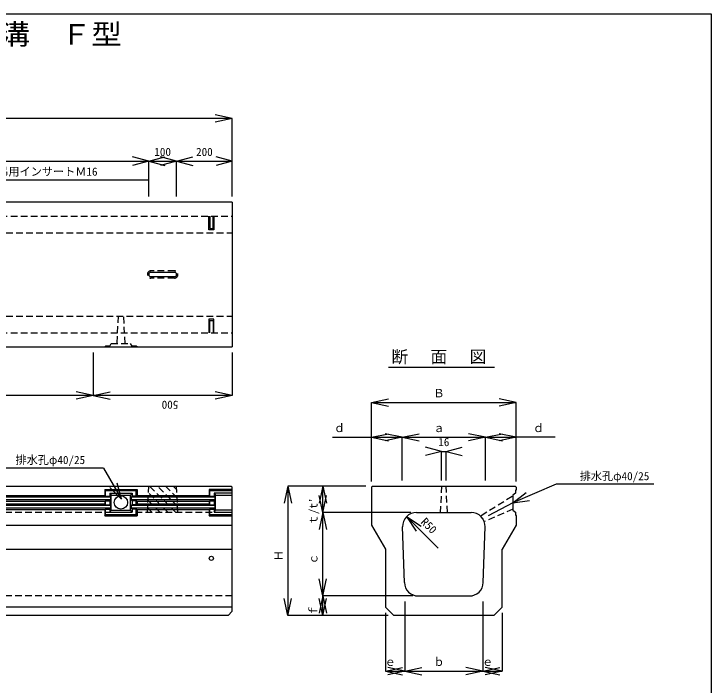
# Model space of a CAD drawing. Units: millimetres, scale not verified. Extents: x -2700 to 2700, y -1900 to 1800.
# Drawn here: x 196 to 2700, y -611 to 1800 of the extents above; entities that cross this region are included whole.
import ezdxf
from ezdxf.enums import TextEntityAlignment as Align

# ---------------------------------------------------------------- set-up
doc = ezdxf.new("R2010")
doc.units = ezdxf.units.MM
doc.header["$LTSCALE"] = 20
doc.linetypes.add('CHAIN1', pattern=[8, 5, -1, 1, -1])
doc.linetypes.add('DASHED1', pattern=[1.8, 1.2, -0.6])
for name, color, linetype in [('0-1_1', 3, 'Continuous'), ('0-2_2', 4, 'Continuous'), ('F-0_240', 2, 'Continuous')]:
    doc.layers.add(name, color=color, linetype=linetype)
doc.styles.add('ＭＳ ゴシック', font='')
doc.styles.get('ＭＳ ゴシック').set_extended_font_data('MS Gothic')

msp = doc.modelspace()

# ---------------------------------------------------------------- linework, layer by layer
at = {"layer": '0-1_1'}
for p, q in [((980, 1124.05), (-1020, 1124.05)), ((980, 1124.05), (980, 604.05)), ((687.95, 872.05), (772, 872.05)), ((772, 856.05), (687.95, 856.05)), ((-1020, 604.05), (980, 604.05)), ((-1016, 104.05), (976, 104.05)), ((976, 104.05), (980, 100.05)), ((1480, 100.05), (1483.92, 103.98)), ((1483.92, 103.98), (1996, 103.98)), ((2000, 100.05), (1996, 104.05)), ((2000, 100.05), (1996, 104.05)), ((522, 91.05), (525, 88.05)), ((522, 91.05), (522, 69.05)), ((522, 91.05), (638, 91.05)), ((525, 67.05), (525, 88.05)), ((525, 88.05), (635, 88.05)), ((540, 78.05), (545, 71.05)), ((540, 78.05), (540, 67.05)), ((540, 78.05), (620, 78.05)), ((620, 78.05), (615, 71.05)), ((620, 78.05), (620, 67.05)), ((638, 91.05), (635, 88.05)), ((635, 67.05), (635, 88.05)), ((638, 91.05), (638, 69.05)), ((980, 91.05), (897, 91.05)), ((897, 91.05), (900, 88.05)), ((897, 91.05), (897, 69.05)), ((900, 88.05), (980, 88.05)), ((900, 67.05), (900, 88.05)), ((980, 78.05), (915, 78.05)), ((915, 78.05), (920, 71.05)), ((915, 78.05), (915, 67.05)), ((980, -345.95), (980, 100.05)), ((1480, 100.05), (1480, -35.95)), ((2000, 91.05), (1997, 88.05)), ((2000, 100.05), (2000, 91.05)), ((543, 64.05), (-583, 64.05)), ((543, 54.05), (-583, 54.05)), ((522, 69.05), (-562, 69.05)), ((522, 49.05), (525, 51.05)), ((525, 51.05), (540, 51.05)), ((525, 37.05), (525, 51.05)), ((540, 51.05), (543, 54.05)), ((540, 51.05), (540, 37.05)), ((543, 64.05), (543, 54.05)), ((545, 17.05), (545, 71.05)), ((545, 71.05), (615, 71.05)), ((615, 17.05), (615, 71.05)), ((617, 64.05), (617, 54.05)), ((918, 64.05), (617, 64.05)), ((620, 51.05), (617, 54.05)), ((918, 54.05), (617, 54.05)), ((635, 51.05), (620, 51.05)), ((620, 51.05), (620, 37.05)), ((638, 49.05), (635, 51.05)), ((635, 37.05), (635, 51.05)), ((897, 69.05), (638, 69.05)), ((897, 49.05), (900, 51.05)), ((900, 51.05), (915, 51.05)), ((900, 37.05), (900, 51.05)), ((915, 51.05), (918, 54.05)), ((915, 51.05), (915, 37.05)), ((918, 64.05), (918, 54.05)), ((543, 34.05), (-583, 34.05)), ((522, 49.05), (-562, 49.05)), ((522, 39.05), (-562, 39.05)), ((522, 49.05), (522, 39.05)), ((543, 34.05), (543, 24.05)), ((617, 34.05), (617, 24.05)), ((918, 34.05), (617, 34.05)), ((638, 49.05), (638, 39.05)), ((897, 49.05), (638, 49.05)), ((897, 39.05), (638, 39.05)), ((897, 49.05), (897, 39.05)), ((918, 34.05), (918, 24.05)), ((543, 24.05), (-583, 24.05)), ((522, 19.05), (-562, 19.05)), ((522, 19.05), (522, -2.95)), ((522, -2.95), (525, 0.05)), ((525, 0.05), (525, 21.05)), ((635, 0.05), (525, 0.05)), ((540, 21.05), (540, 10.05)), ((540, 10.05), (545, 17.05)), ((540, 10.05), (620, 10.05)), ((545, 17.05), (615, 17.05)), ((620, 10.05), (615, 17.05)), ((918, 24.05), (617, 24.05)), ((620, 21.05), (620, 10.05)), ((635, 0.05), (635, 21.05)), ((638, -2.95), (635, 0.05)), ((638, 19.05), (638, -2.95)), ((897, 19.05), (638, 19.05)), ((897, 19.05), (897, -2.95)), ((897, -2.95), (900, 0.05)), ((900, 0.05), (900, 21.05)), ((980, 0.05), (900, 0.05)), ((915, 21.05), (915, 10.05)), ((915, 10.05), (920, 17.05)), ((915, 10.05), (980, 10.05)), ((1641.7, 9.05), (1838.31, 9.05)), ((522, -2.95), (638, -2.95)), ((897, -2.95), (980, -2.95)), ((-1020, -35.95), (980, -35.95)), ((1598.39, -242.61), (1591.72, -42.61)), ((1881.61, -242.61), (1888.28, -42.61)), ((2000, -35.95), (1950, -122.55)), ((40, -122.55), (980, -122.55)), ((1950, -330.95), (1950, -122.55)), ((1648.36, -290.95), (1831.64, -290.95)), ((980, -330.95), (-1020, -330.95)), ((965, -360.95), (980, -345.95)), ((1560, -360.95), (1530, -330.95)), ((1920, -360.95), (1950, -330.95)), ((965, -360.95), (-1005, -360.95)), ((1920, -360.95), (1560, -360.95))]:
    msp.add_line(p, q, dxfattribs=at)
at = {"layer": '0-1_1', "linetype": 'DASHED1'}
for p, q in [((40, 1074.05), (980, 1074.05)), ((-1020, 1014.05), (980, 1014.05)), ((772, 877.05), (687.97, 877.05)), ((772, 851.05), (687.97, 851.05)), ((-1020, 714.05), (980, 714.05)), ((570, 714.05), (565, 616.05)), ((595, 616.05), (590, 714.05)), ((40, 654.05), (980, 654.05)), ((522, 604.05), (525, 607.05)), ((540, 607.05), (525, 607.05)), ((620, 607.05), (615, 616.05)), ((675, 9.05), (680, 104.05)), ((777.5, 9.05), (682.5, 104.05)), ((783.85, 30.99), (710.79, 104.05)), ((782.27, 60.85), (739.07, 104.05)), ((780.7, 90.7), (767.35, 104.05)), ((785, 9.05), (780, 104.05)), ((1732, 104.05), (1727, 9.05)), ((1753, 9.05), (1748, 104.05)), ((749.22, 9.05), (678.71, 79.56)), ((720.93, 9.05), (677.3, 52.69)), ((1873.84, -1.76), (1988, 68.98)), ((692.65, 9.05), (675.88, 25.82)), ((980, 9.05), (-1014, 9.05)), ((1988, 20.93), (1885.46, -23.9)), ((980, -290.95), (-1020, -290.95))]:
    msp.add_line(p, q, dxfattribs=at)
at = {"layer": '0-1_1', "color": 7}
for p, q in [((911, 1029.05), (911, 1074.05)), ((911, 699.05), (911, 654.05))]:
    msp.add_line(p, q, dxfattribs=at)
at = {"layer": '0-1_1', "color": 7, "linetype": 'CHAIN1'}
msp.add_line((1988, 44.05), (1879.65, -12.83), dxfattribs=at)
at = {"layer": '0-1_1', "color": 7}
for points in [[(914, 1074.05), (914, 1024.05), (896, 1024.05), (896, 1074.05)], [(899, 1074.05), (899, 1029.05), (911, 1029.05)], [(914, 654.05), (914, 704.05), (896, 704.05), (896, 654.05)], [(899, 654.05), (899, 699.05), (911, 699.05)]]:
    msp.add_lwpolyline(points, dxfattribs=at)
at = {"layer": '0-1_1', "linetype": 'DASHED1'}
for points in [[(540, 607.05), (545, 616.05), (615, 616.05)], [(638, 604.05), (635, 607.05), (620, 607.05)]]:
    msp.add_lwpolyline(points, dxfattribs=at)
at = {"layer": '0-1_1'}
for points in [[(1997, 88.05), (1997, 78.05), (1988, 71.05)], [(522, 69.05), (525, 67.05), (540, 67.05), (543, 64.05)], [(638, 69.05), (635, 67.05), (620, 67.05), (617, 64.05)], [(897, 69.05), (900, 67.05), (915, 67.05), (918, 64.05)], [(980, 17.05), (920, 17.05), (920, 71.05), (980, 71.05)], [(1988, 71.05), (1988, 17.05), (1997, 10.05)], [(522, 39.05), (525, 37.05), (540, 37.05), (543, 34.05)], [(638, 39.05), (635, 37.05), (620, 37.05), (617, 34.05)], [(897, 39.05), (900, 37.05), (915, 37.05), (918, 34.05)], [(522, 19.05), (525, 21.05), (540, 21.05), (543, 24.05)], [(638, 19.05), (635, 21.05), (620, 21.05), (617, 24.05)], [(897, 19.05), (900, 21.05), (915, 21.05), (918, 24.05)], [(1997, 10.05), (1997, 0.05), (2000, -2.95), (2000, -35.95)], [(1480, -35.95), (1530, -122.55), (1530, -330.95)]]:
    msp.add_lwpolyline(points, dxfattribs=at)
msp.add_circle((580, 44.96), 24.02, dxfattribs=at)
at = {"layer": '0-1_1', "color": 7}
msp.add_circle((905, -155.95), 7.5, dxfattribs=at)
at = {"layer": '0-1_1', "linetype": 'DASHED1'}
for centre, start, end in [((688, 864.05), 90, 269.86347), ((772, 864.05), 270, 90)]:
    msp.add_arc(centre, 13, start, end, dxfattribs=at)
at = {"layer": '0-1_1'}
for centre, radius, start, end in [((688, 864.05), 8, 90.32647, 269.67353), ((772, 864.05), 8, 270, 90), ((1641.7, -40.95), 50, 90, 181.90916), ((1838.31, -40.95), 50, 358.09085, 90), ((1648.36, -240.95), 50, 181.90916, 270), ((1831.64, -240.95), 50, 270, 358.09085)]:
    msp.add_arc(centre, radius, start, end, dxfattribs=at)
at = {"layer": '0-2_2'}
for p, q in [((980, 1424.05), (918.87, 1437.05)), ((980, 1424.05), (-1020, 1424.05)), ((980, 1424.05), (918.87, 1411.06)), ((980, 1144.05), (980, 1424.05)), ((680, 1270.84), (622.05, 1286.37)), ((680, 1270.84), (737.96, 1286.37)), ((780, 1270.84), (722.05, 1286.37)), ((780, 1270.84), (837.96, 1286.37)), ((980, 1270.84), (922.04, 1286.37)), ((-720, 1270.84), (680, 1270.84)), ((680, 1270.84), (622.05, 1255.31)), ((680, 1144.05), (680, 1270.84)), ((680, 1270.84), (780, 1270.84)), ((680, 1270.84), (737.96, 1255.31)), ((780, 1270.84), (722.05, 1255.31)), ((780, 1144.05), (780, 1270.84)), ((780, 1270.84), (980, 1270.84)), ((780, 1270.84), (837.96, 1255.31)), ((980, 1270.84), (922.04, 1255.31)), ((980, 1144.05), (980, 1270.84)), ((480, 584.05), (480, 429.05)), ((980, 584.05), (980, 429.05)), ((480, 429.05), (-520, 429.05)), ((480, 429.05), (418.87, 442.05)), ((480, 429.05), (418.87, 416.06)), ((480, 429.05), (541.14, 442.05)), ((980, 429.05), (480, 429.05)), ((480, 429.05), (541.14, 416.06)), ((980, 429.05), (918.87, 442.05)), ((980, 429.05), (918.87, 416.06)), ((1480, 404.05), (1541.13, 417.05)), ((1480, 120.05), (1480, 404.05)), ((1480, 404.05), (2000, 404.05)), ((1480, 404.05), (1541.13, 391.06)), ((2000, 404.05), (1938.87, 417.05)), ((2000, 404.05), (1938.87, 391.06)), ((2000, 120.05), (2000, 404.05)), ((1480, 279.05), (1541.13, 266.06)), ((1590, 279.05), (1528.87, 266.06)), ((1590, 279.05), (1651.14, 292.05)), ((1590, 124.05), (1590, 279.05)), ((1590, 279.05), (1890, 279.05)), ((1590, 279.05), (1651.14, 266.06)), ((1890, 279.05), (1828.87, 292.05)), ((1890, 279.05), (1828.87, 266.06)), ((1890, 279.05), (1951.14, 292.05)), ((1890, 124.05), (1890, 279.05)), ((1890, 279.05), (1950, 279.05)), ((1890, 279.05), (1951.14, 266.06)), ((2000, 279.05), (1938.87, 292.05)), ((1950, 279.05), (2000, 279.05)), ((2000, 124.05), (2000, 279.05)), ((1732, 228.67), (1674.05, 244.2)), ((1732, 228.67), (1674.05, 213.14)), ((1732, 228.67), (1748, 228.67)), ((1732, 124.42), (1732, 228.67)), ((1748, 228.67), (1805.96, 213.14)), ((1180, 104.05), (1167.01, 42.92)), ((1460, 104.05), (1180, 104.05)), ((1180, 104.05), (1180, -360.95)), ((1180, 104.05), (1193, 42.92)), ((1305, 104.05), (1292.01, 42.92)), ((1460, 104.05), (1305, 104.05)), ((1305, 9.05), (1305, 104.05)), ((1305, 104.05), (1318, 42.92)), ((1305, 9.05), (1292.01, 70.19)), ((1305, 9.05), (1318, 70.19)), ((1305, 9.05), (1292.01, -52.08)), ((1621.69, 9.05), (1305, 9.05)), ((1305, -290.95), (1305, 9.05)), ((1305, 9.05), (1318, -52.08)), ((1606.34, -5.59), (1658.76, -39.63)), ((1305, -290.95), (1292.01, -229.81)), ((1305, -290.95), (1318, -229.81)), ((1180, -360.95), (1167.01, -299.81)), ((1180, -360.95), (1193, -299.81)), ((1305, -290.95), (1292.01, -352.08)), ((1305, -360.95), (1292.01, -299.81)), ((1628.36, -290.95), (1305, -290.95)), ((1305, -360.95), (1305, -290.95)), ((1305, -290.95), (1318, -352.08)), ((1305, -360.95), (1318, -299.81)), ((1600, -310.95), (1600, -560.95)), ((1880, -310.95), (1880, -560.95)), ((1540, -360.95), (1180, -360.95)), ((1540, -360.95), (1305, -360.95)), ((1530, -350.95), (1530, -560.95)), ((1950, -350.95), (1950, -560.95)), ((1530, -560.95), (1591.14, -547.95)), ((1600, -560.95), (1538.87, -547.95)), ((1600, -560.95), (1661.14, -547.95)), ((1880, -560.95), (1818.87, -547.95)), ((1880, -560.95), (1941.14, -547.95)), ((1950, -560.95), (1888.87, -547.95)), ((1530, -560.95), (1600, -560.95)), ((1530, -560.95), (1591.14, -573.94)), ((1600, -560.95), (1538.87, -573.94)), ((1600, -560.95), (1880, -560.95)), ((1600, -560.95), (1661.14, -573.94)), ((1880, -560.95), (1818.87, -573.94)), ((1880, -560.95), (1950, -560.95)), ((1880, -560.95), (1941.14, -573.94)), ((1950, -560.95), (1888.87, -573.94))]:
    msp.add_line(p, q, dxfattribs=at)
at = {"layer": '0-2_2', "color": 7}
for p, q in [((1541.8, 531.2), (1921.61, 531.2)), ((467.4, 168.24), (65.4, 168.24)), ((517.4, 168.24), (467.4, 168.24)), ((582.68, 56.9), (539.97, 99.04)), ((1988, 44.05), (2047.42, 52.42))]:
    msp.add_line(p, q, dxfattribs=at)
for points in [[(80, 1204.05), (130, 1204.05), (682, 1204.05)], [(517.4, 168.24), (582.68, 56.9), (566.76, 114.75)], [(2494.17, 110.27), (2143.92, 110.27), (1988, 44.05), (2035.28, 81)]]:
    msp.add_lwpolyline(points, dxfattribs=at)
at = {"layer": '0-2_2'}
for points in [[(1340, 279.05), (1480, 279.05), (1541.13, 292.05)], [(1480, 124.05), (1480, 279.05), (1530, 279.05)], [(1530, 279.05), (1590, 279.05), (1528.87, 292.05)], [(2140, 279.05), (2000, 279.05), (1938.87, 266.06)], [(1748, 124.42), (1748, 228.67), (1805.96, 244.2)], [(1719.48, -118.73), (1606.34, -5.59), (1640.38, -58.01)]]:
    msp.add_lwpolyline(points, dxfattribs=at)
at = {"layer": 'F-0_240'}
for p, q in [((-2700, 1800), (2700, 1800)), ((2700, 1800), (2700, -1900))]:
    msp.add_line(p, q, dxfattribs=at)

# ---------------------------------------------------------------- texts
at = {"layer": '0-2_2', "color": 3, "style": 'ＭＳ ゴシック', "width": 1.1}
msp.add_text('ノーサウンド側溝\u3000Ｆ型', height=73.31, dxfattribs=at).set_placement((-626.17, 1668.17), align=Align.BOTTOM_LEFT)
at = {"layer": '0-2_2', "style": 'ＭＳ ゴシック'}
for s, p in [('100', (700, 1280.84)), ('200', (850, 1280.84)), ('吊用インサートＭ16', (136, 1210.06)), ('Ｂ', (1702.5, 414.05)), ('ｄ', (1345, 289.06)), ('ｄ', (2060, 289.06)), ('ａ', (1702.5, 289.06)), ('16', (1720, 238.67)), ('排水孔φ40/25', (201.4, 174.24)), ('排水孔φ40/25', (2228.17, 116.27)), ('ｅ', (1527.5, -550.95)), ('ｂ', (1702.5, -550.95)), ('ｅ', (1877.5, -550.95))]:
    msp.add_text(s, height=29.33, dxfattribs=at).set_placement(p, align=Align.BOTTOM_LEFT)
for s, rotation, p in [('500', 180, (786.25, 419.05)), ("ｔ/t'", 90, (1295, -37.2)), ('R50', 315, (1648.77, -33.87)), ('Ｈ', 90, (1170, -165.95)), ('ｃ', 90, (1295, -178.45)), ('ｆ', 90, (1295, -363.45))]:
    msp.add_text(s, height=29.33, rotation=rotation, dxfattribs=at).set_placement(p, align=Align.BOTTOM_LEFT)
at = {"layer": '0-2_2', "color": 7, "insert": (1551.8, 541.2), "char_height": 43.99, "attachment_point": 7, "style": 'ＭＳ ゴシック'}
msp.add_mtext('\\T1.17;断\u3000面\u3000図', dxfattribs=at)

doc.saveas('drawing.dxf')
